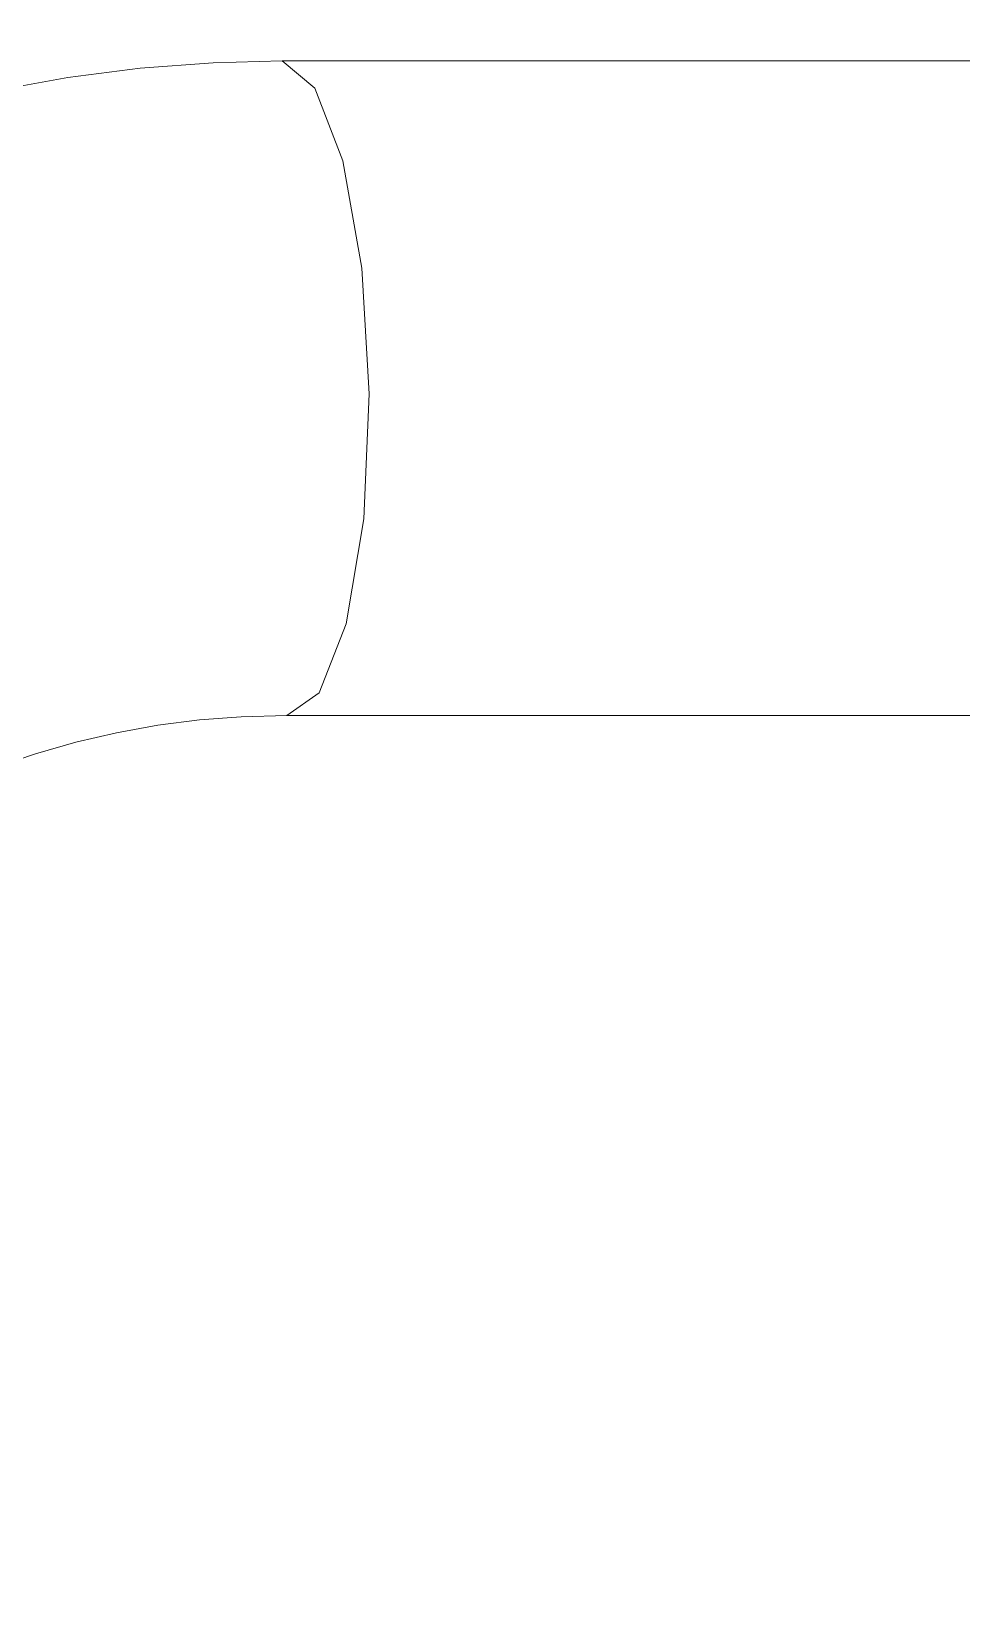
# Model space of a CAD drawing. Header units: millimetres. Extents: x -46169 to 237885, y -84465 to 18123.
# Drawn here: x 111415.9 to 111462.8, y -83718.6 to -83639.6 of the extents above; entities that cross this region are included whole.
import ezdxf

# ---------------------------------------------------------------- set-up
doc = ezdxf.new("R2010")
doc.units = ezdxf.units.MM
doc.header["$MEASUREMENT"] = 0
doc.linetypes.add('Wipeout_Contour', pattern=[1000, 0, -1000])
doc.layers.add('New_A-25-M_Wall_Int', color=7, linetype='Continuous')
doc.layers.add('New_A-35-M_FFE_Sanitary', color=7, linetype='Continuous')
doc.layers.add('New_A-35-M_FFE_Sanitary_Pen_No__1', color=7, linetype='Continuous', lineweight=13)

# ---------------------------------------------------------------- blocks, each defined once
blk = doc.blocks.new('Section Elem_63_2', base_point=(64459.155, -84332.606))
at = {"color": 254, "linetype": 'Wipeout_Contour', "lineweight": 0, "ltscale": 10170888.80680933}
blk.add_wipeout([(111691.443, -81932.606), (111206.043, -81932.606), (111206.043, -84332.606), (111691.443, -84332.606), (111691.443, -83796.064), (111428.518, -83796.103), (111425.039, -83796.015), (111421.375, -83795.735), (111417.728, -83795.269), (111414.108, -83794.619), (111410.523, -83793.786), (111406.982, -83792.771), (111403.493, -83791.578), (111400.064, -83790.209), (111396.705, -83788.667), (111393.423, -83786.957), (111390.226, -83785.082), (111387.122, -83783.047), (111384.118, -83780.856), (111381.221, -83778.516), (111378.439, -83776.031), (111377.542, -83775.182), (111374.921, -83772.598), (111372.424, -83769.884), (111370.06, -83767.046), (111367.833, -83764.091), (111365.748, -83761.027), (111363.812, -83757.861), (111362.027, -83754.6), (111360.4, -83751.252), (111358.933, -83747.826), (111357.63, -83744.33), (111356.494, -83740.771), (111355.529, -83737.159), (111354.736, -83733.502), (111354.117, -83729.81), (111353.673, -83726.09), (111353.407, -83722.352), (111353.318, -83718.606), (111353.407, -83714.859), (111353.673, -83711.122), (111354.117, -83707.402), (111354.736, -83703.709), (111355.529, -83700.053), (111356.494, -83696.441), (111357.63, -83692.882), (111358.933, -83689.385), (111360.4, -83685.959), (111362.027, -83682.612), (111363.812, -83679.351), (111365.748, -83676.184), (111367.833, -83673.12), (111370.06, -83670.166), (111372.424, -83667.328), (111374.921, -83664.614), (111377.542, -83662.029), (111378.439, -83661.18), (111381.221, -83658.696), (111384.118, -83656.355), (111387.122, -83654.165), (111390.226, -83652.13), (111393.423, -83650.255), (111396.705, -83648.544), (111400.064, -83647.003), (111403.493, -83645.634), (111406.982, -83644.441), (111410.523, -83643.426), (111414.108, -83642.593), (111417.728, -83641.942), (111421.375, -83641.477), (111425.039, -83641.197), (111428.517, -83641.108), (111691.443, -83641.108)], dxfattribs=at).dxf.layer = 'New_A-25-M_Wall_Int'
at = {"color": 254, "linetype": 'Wipeout_Contour', "lineweight": 0, "ltscale": 9337123.757754028}
blk.add_wipeout([(111386.168, -83716.366), (111386.115, -83718.606), (111386.168, -83720.845), (111386.327, -83723.08), (111386.592, -83725.303), (111386.962, -83727.51), (111387.436, -83729.696), (111388.013, -83731.855), (111388.692, -83733.983), (111389.471, -83736.073), (111390.348, -83738.121), (111391.321, -83740.122), (111392.388, -83742.071), (111393.545, -83743.964), (111394.791, -83745.796), (111396.123, -83747.562), (111397.536, -83749.258), (111399.028, -83750.881), (111400.07, -83751.908), (111401.297, -83753.003), (111402.96, -83754.347), (111404.684, -83755.604), (111406.467, -83756.773), (111408.302, -83757.849), (111410.187, -83758.831), (111412.115, -83759.716), (111414.084, -83760.502), (111416.087, -83761.187), (111418.12, -83761.77), (111420.178, -83762.248), (111422.257, -83762.622), (111424.351, -83762.889), (111426.455, -83763.05), (111428.758, -83763.108), (111691.443, -83763.069), (111691.443, -83674.103), (111428.759, -83674.103), (111426.455, -83674.162), (111424.351, -83674.323), (111422.257, -83674.59), (111420.178, -83674.963), (111418.12, -83675.442), (111416.087, -83676.024), (111414.084, -83676.709), (111412.115, -83677.495), (111410.187, -83678.381), (111408.302, -83679.363), (111406.467, -83680.439), (111404.684, -83681.607), (111402.96, -83682.865), (111401.297, -83684.209), (111400.07, -83685.304), (111399.028, -83686.331), (111397.536, -83687.954), (111396.123, -83689.65), (111394.791, -83691.416), (111393.545, -83693.248), (111392.388, -83695.14), (111391.321, -83697.09), (111390.348, -83699.091), (111389.471, -83701.139), (111388.692, -83703.229), (111388.013, -83705.356), (111387.436, -83707.515), (111386.962, -83709.701), (111386.592, -83711.909), (111386.327, -83714.132)], dxfattribs=at).dxf.layer = 'New_A-25-M_Wall_Int'
blk = doc.blocks.new('Section Elem_121_2', base_point=(64459.155, -84332.606))
at = {"color": 254, "linetype": 'Wipeout_Contour', "lineweight": 0, "ltscale": 558108.908749}
blk.add_wipeout([(111430.385, -83672.958), (111428.759, -83674.103), (111878.282, -83674.103), (111877.743, -83672.958)], dxfattribs=at).dxf.layer = 'New_A-35-M_FFE_Sanitary'
at = {"color": 254, "linetype": 'Wipeout_Contour', "lineweight": 0, "ltscale": 837510.651262}
blk.add_wipeout([(111431.745, -83669.475), (111430.385, -83672.958), (111877.743, -83672.958), (111876.648, -83670.626), (111876.604, -83670.237), (111876.526, -83669.475)], dxfattribs=at).dxf.layer = 'New_A-35-M_FFE_Sanitary'
at = {"color": 254, "linetype": 'Wipeout_Contour', "lineweight": 0, "ltscale": 1396297.092573457}
blk.add_wipeout([(111432.632, -83664.185), (111431.745, -83669.475), (111876.526, -83669.475), (111876.409, -83668.338), (111876.305, -83667.203), (111876.245, -83666.409), (111876.208, -83665.789), (111876.186, -83665.263), (111876.176, -83664.785), (111876.176, -83664.185)], dxfattribs=at).dxf.layer = 'New_A-35-M_FFE_Sanitary'
at = {"color": 254, "linetype": 'Wipeout_Contour', "lineweight": 0, "ltscale": 557387.560247}
blk.add_wipeout([(111428.759, -83674.103), (111430.385, -83672.958), (111428.04, -83673.017), (111426.455, -83674.162)], dxfattribs=at).dxf.layer = 'New_A-35-M_FFE_Sanitary'
at = {"layer": 'New_A-35-M_FFE_Sanitary_Pen_No__1', "linetype": 'Continuous'}
blk.add_line((111428.759, -83674.103), (111878.282, -83674.103), dxfattribs=at)
at = {"color": 254, "linetype": 'Wipeout_Contour', "lineweight": 0, "ltscale": 558081.125133}
blk.add_wipeout([(111432.911, -83657.894), (111432.632, -83664.185), (111876.176, -83664.185), (111876.176, -83657.894)], dxfattribs=at).dxf.layer = 'New_A-35-M_FFE_Sanitary'
at = {"color": 254, "linetype": 'Wipeout_Contour', "lineweight": 0, "ltscale": 557386.667164}
blk.add_wipeout([(111430.385, -83672.958), (111431.745, -83669.475), (111429.276, -83669.538), (111428.04, -83673.017)], dxfattribs=at).dxf.layer = 'New_A-35-M_FFE_Sanitary'
at = {"color": 254, "linetype": 'Wipeout_Contour', "lineweight": 0, "ltscale": 558065.908531}
blk.add_wipeout([(111432.54, -83651.559), (111432.911, -83657.894), (111876.176, -83657.894), (111876.176, -83651.559)], dxfattribs=at).dxf.layer = 'New_A-35-M_FFE_Sanitary'
at = {"color": 254, "linetype": 'Wipeout_Contour', "lineweight": 0, "ltscale": 557379.499808}
blk.add_wipeout([(111431.745, -83669.475), (111432.632, -83664.185), (111429.975, -83664.253), (111429.276, -83669.538)], dxfattribs=at).dxf.layer = 'New_A-35-M_FFE_Sanitary'
at = {"color": 254, "linetype": 'Wipeout_Contour', "lineweight": 0, "ltscale": 557380.705137}
blk.add_wipeout([(111426.455, -83674.162), (111428.04, -83673.017), (111425.882, -83673.182), (111424.351, -83674.323)], dxfattribs=at).dxf.layer = 'New_A-35-M_FFE_Sanitary'
at = {"layer": 'New_A-35-M_FFE_Sanitary_Pen_No__1', "linetype": 'Continuous'}
for p, q in [((111431.745, -83669.475), (111430.385, -83672.958)), ((111426.455, -83674.162), (111428.759, -83674.103))]:
    blk.add_line(p, q, dxfattribs=at)
at = {"color": 254, "linetype": 'Wipeout_Contour', "lineweight": 0, "ltscale": 1396191.666407822}
blk.add_wipeout([(111876.484, -83646.144), (111431.574, -83646.144), (111432.54, -83651.559), (111876.176, -83651.559), (111876.176, -83650.427), (111876.186, -83649.949), (111876.208, -83649.423), (111876.245, -83648.803), (111876.305, -83648.008), (111876.409, -83646.874)], dxfattribs=at).dxf.layer = 'New_A-35-M_FFE_Sanitary'
at = {"color": 254, "linetype": 'Wipeout_Contour', "lineweight": 0, "ltscale": 557367.150843}
blk.add_wipeout([(111432.632, -83664.185), (111432.911, -83657.894), (111430.031, -83657.967), (111429.975, -83664.253)], dxfattribs=at).dxf.layer = 'New_A-35-M_FFE_Sanitary'
at = {"color": 254, "linetype": 'Wipeout_Contour', "lineweight": 0, "ltscale": 557379.526589}
blk.add_wipeout([(111428.04, -83673.017), (111429.276, -83669.538), (111426.953, -83669.715), (111425.882, -83673.182)], dxfattribs=at).dxf.layer = 'New_A-35-M_FFE_Sanitary'
at = {"layer": 'New_A-35-M_FFE_Sanitary_Pen_No__1', "linetype": 'Continuous'}
for p, q in [((111432.632, -83664.185), (111431.745, -83669.475)), ((111430.385, -83672.958), (111428.759, -83674.103))]:
    blk.add_line(p, q, dxfattribs=at)
at = {"color": 254, "linetype": 'Wipeout_Contour', "lineweight": 0, "ltscale": 837415.382312}
blk.add_wipeout([(111430.162, -83642.474), (111431.574, -83646.144), (111876.484, -83646.144), (111876.604, -83644.975), (111876.648, -83644.585), (111877.64, -83642.474)], dxfattribs=at).dxf.layer = 'New_A-35-M_FFE_Sanitary'
at = {"color": 254, "linetype": 'Wipeout_Contour', "lineweight": 0, "ltscale": 557351.376038}
blk.add_wipeout([(111432.911, -83657.894), (111432.54, -83651.559), (111429.434, -83651.637), (111430.031, -83657.967)], dxfattribs=at).dxf.layer = 'New_A-35-M_FFE_Sanitary'
at = {"color": 254, "linetype": 'Wipeout_Contour', "lineweight": 0, "ltscale": 557371.810944}
blk.add_wipeout([(111429.276, -83669.538), (111429.975, -83664.253), (111427.402, -83664.449), (111426.953, -83669.715)], dxfattribs=at).dxf.layer = 'New_A-35-M_FFE_Sanitary'
at = {"color": 254, "linetype": 'Wipeout_Contour', "lineweight": 0, "ltscale": 557374.427284}
blk.add_wipeout([(111423.734, -83673.456), (111422.257, -83674.59), (111424.351, -83674.323), (111425.882, -83673.182)], dxfattribs=at).dxf.layer = 'New_A-35-M_FFE_Sanitary'
at = {"layer": 'New_A-35-M_FFE_Sanitary_Pen_No__1', "linetype": 'Continuous'}
blk.add_line((111432.911, -83657.894), (111432.632, -83664.185), dxfattribs=at)
at = {"color": 254, "linetype": 'Wipeout_Contour', "lineweight": 0, "ltscale": 558032.327538}
blk.add_wipeout([(111878.282, -83641.108), (111428.517, -83641.108), (111430.162, -83642.474), (111877.64, -83642.474)], dxfattribs=at).dxf.layer = 'New_A-35-M_FFE_Sanitary'
at = {"color": 254, "linetype": 'Wipeout_Contour', "lineweight": 0, "ltscale": 557334.81692}
blk.add_wipeout([(111432.54, -83651.559), (111431.574, -83646.144), (111428.276, -83646.228), (111429.434, -83651.637)], dxfattribs=at).dxf.layer = 'New_A-35-M_FFE_Sanitary'
at = {"color": 254, "linetype": 'Wipeout_Contour', "lineweight": 0, "ltscale": 557358.59142}
blk.add_wipeout([(111429.975, -83664.253), (111430.031, -83657.967), (111427.16, -83658.186), (111427.402, -83664.449)], dxfattribs=at).dxf.layer = 'New_A-35-M_FFE_Sanitary'
at = {"color": 254, "linetype": 'Wipeout_Contour', "lineweight": 0, "ltscale": 557372.928131}
blk.add_wipeout([(111425.882, -83673.182), (111426.953, -83669.715), (111424.642, -83670.01), (111423.734, -83673.456)], dxfattribs=at).dxf.layer = 'New_A-35-M_FFE_Sanitary'
at = {"layer": 'New_A-35-M_FFE_Sanitary_Pen_No__1', "linetype": 'Continuous'}
blk.add_line((111432.54, -83651.559), (111432.911, -83657.894), dxfattribs=at)
at = {"color": 254, "linetype": 'Wipeout_Contour', "lineweight": 0, "ltscale": 557319.866958}
blk.add_wipeout([(111431.574, -83646.144), (111430.162, -83642.474), (111426.733, -83642.561), (111428.276, -83646.228)], dxfattribs=at).dxf.layer = 'New_A-35-M_FFE_Sanitary'
at = {"color": 254, "linetype": 'Wipeout_Contour', "lineweight": 0, "ltscale": 557342.115198}
blk.add_wipeout([(111430.031, -83657.967), (111429.434, -83651.637), (111426.263, -83651.88), (111427.16, -83658.186)], dxfattribs=at).dxf.layer = 'New_A-35-M_FFE_Sanitary'
at = {"color": 254, "linetype": 'Wipeout_Contour', "lineweight": 0, "ltscale": 557364.605073}
blk.add_wipeout([(111426.953, -83669.715), (111427.402, -83664.449), (111424.842, -83664.776), (111424.642, -83670.01)], dxfattribs=at).dxf.layer = 'New_A-35-M_FFE_Sanitary'
at = {"color": 254, "linetype": 'Wipeout_Contour', "lineweight": 0, "ltscale": 557368.449133}
blk.add_wipeout([(111420.178, -83674.963), (111422.257, -83674.59), (111423.734, -83673.456), (111421.602, -83673.839)], dxfattribs=at).dxf.layer = 'New_A-35-M_FFE_Sanitary'
at = {"layer": 'New_A-35-M_FFE_Sanitary_Pen_No__1', "linetype": 'Continuous'}
blk.add_line((111431.574, -83646.144), (111432.54, -83651.559), dxfattribs=at)
at = {"color": 254, "linetype": 'Wipeout_Contour', "lineweight": 0, "ltscale": 557308.80455}
blk.add_wipeout([(111430.162, -83642.474), (111428.517, -83641.108), (111425.039, -83641.197), (111426.733, -83642.561)], dxfattribs=at).dxf.layer = 'New_A-35-M_FFE_Sanitary'
at = {"color": 254, "linetype": 'Wipeout_Contour', "lineweight": 0, "ltscale": 557324.81242}
blk.add_wipeout([(111429.434, -83651.637), (111428.276, -83646.228), (111424.849, -83646.489), (111426.263, -83651.88)], dxfattribs=at).dxf.layer = 'New_A-35-M_FFE_Sanitary'
at = {"color": 254, "linetype": 'Wipeout_Contour', "lineweight": 0, "ltscale": 557350.548069}
blk.add_wipeout([(111427.402, -83664.449), (111427.16, -83658.186), (111424.303, -83658.551), (111424.842, -83664.776)], dxfattribs=at).dxf.layer = 'New_A-35-M_FFE_Sanitary'
at = {"color": 254, "linetype": 'Wipeout_Contour', "lineweight": 0, "ltscale": 557366.645076}
blk.add_wipeout([(111422.347, -83670.422), (111421.602, -83673.839), (111423.734, -83673.456), (111424.642, -83670.01)], dxfattribs=at).dxf.layer = 'New_A-35-M_FFE_Sanitary'
at = {"layer": 'New_A-35-M_FFE_Sanitary_Pen_No__1', "linetype": 'Continuous'}
for p, q in [((111428.517, -83641.108), (111878.282, -83641.108)), ((111430.162, -83642.474), (111431.574, -83646.144)), ((111424.351, -83674.323), (111426.455, -83674.162))]:
    blk.add_line(p, q, dxfattribs=at)
at = {"color": 254, "linetype": 'Wipeout_Contour', "lineweight": 0, "ltscale": 557309.288111}
blk.add_wipeout([(111428.276, -83646.228), (111426.733, -83642.561), (111423.133, -83642.836), (111424.849, -83646.489)], dxfattribs=at).dxf.layer = 'New_A-35-M_FFE_Sanitary'
at = {"color": 254, "linetype": 'Wipeout_Contour', "lineweight": 0, "ltscale": 557333.220754}
blk.add_wipeout([(111427.16, -83658.186), (111426.263, -83651.88), (111423.109, -83652.282), (111424.303, -83658.551)], dxfattribs=at).dxf.layer = 'New_A-35-M_FFE_Sanitary'
at = {"color": 254, "linetype": 'Wipeout_Contour', "lineweight": 0, "ltscale": 557357.713542}
blk.add_wipeout([(111424.842, -83664.776), (111422.3, -83665.233), (111422.347, -83670.422), (111424.642, -83670.01)], dxfattribs=at).dxf.layer = 'New_A-35-M_FFE_Sanitary'
at = {"color": 254, "linetype": 'Wipeout_Contour', "lineweight": 0, "ltscale": 557362.785211}
blk.add_wipeout([(111420.178, -83674.963), (111421.602, -83673.839), (111419.491, -83674.33), (111418.12, -83675.442)], dxfattribs=at).dxf.layer = 'New_A-35-M_FFE_Sanitary'
at = {"layer": 'New_A-35-M_FFE_Sanitary_Pen_No__1', "linetype": 'Continuous'}
blk.add_line((111428.517, -83641.108), (111430.162, -83642.474), dxfattribs=at)
at = {"color": 254, "linetype": 'Wipeout_Contour', "lineweight": 0, "ltscale": 557297.9088}
blk.add_wipeout([(111421.375, -83641.477), (111423.133, -83642.836), (111426.732, -83642.561), (111425.039, -83641.197)], dxfattribs=at).dxf.layer = 'New_A-35-M_FFE_Sanitary'
at = {"color": 254, "linetype": 'Wipeout_Contour', "lineweight": 0, "ltscale": 557315.096564}
blk.add_wipeout([(111421.44, -83646.925), (111423.109, -83652.282), (111426.263, -83651.88), (111424.849, -83646.489)], dxfattribs=at).dxf.layer = 'New_A-35-M_FFE_Sanitary'
at = {"color": 254, "linetype": 'Wipeout_Contour', "lineweight": 0, "ltscale": 557342.918739}
blk.add_wipeout([(111424.303, -83658.551), (111421.467, -83659.06), (111422.3, -83665.233), (111424.842, -83664.776)], dxfattribs=at).dxf.layer = 'New_A-35-M_FFE_Sanitary'
at = {"color": 254, "linetype": 'Wipeout_Contour', "lineweight": 0, "ltscale": 557360.692594}
blk.add_wipeout([(111421.602, -83673.839), (111422.347, -83670.422), (111420.074, -83670.951), (111419.491, -83674.33)], dxfattribs=at).dxf.layer = 'New_A-35-M_FFE_Sanitary'
at = {"layer": 'New_A-35-M_FFE_Sanitary_Pen_No__1', "linetype": 'Continuous'}
for p, q in [((111425.039, -83641.197), (111428.517, -83641.108)), ((111422.257, -83674.59), (111424.351, -83674.323))]:
    blk.add_line(p, q, dxfattribs=at)
at = {"color": 254, "linetype": 'Wipeout_Contour', "lineweight": 0, "ltscale": 557298.937425}
blk.add_wipeout([(111423.133, -83642.836), (111419.55, -83643.294), (111421.44, -83646.925), (111424.849, -83646.489)], dxfattribs=at).dxf.layer = 'New_A-35-M_FFE_Sanitary'
at = {"color": 254, "linetype": 'Wipeout_Contour', "lineweight": 0, "ltscale": 557324.75069}
blk.add_wipeout([(111423.109, -83652.282), (111419.977, -83652.845), (111421.467, -83659.06), (111424.303, -83658.551)], dxfattribs=at).dxf.layer = 'New_A-35-M_FFE_Sanitary'
at = {"color": 254, "linetype": 'Wipeout_Contour', "lineweight": 0, "ltscale": 557351.082883}
blk.add_wipeout([(111422.347, -83670.422), (111422.3, -83665.233), (111419.782, -83665.818), (111420.074, -83670.951)], dxfattribs=at).dxf.layer = 'New_A-35-M_FFE_Sanitary'
at = {"color": 254, "linetype": 'Wipeout_Contour', "lineweight": 0, "ltscale": 557357.449115}
blk.add_wipeout([(111418.12, -83675.442), (111419.491, -83674.33), (111417.405, -83674.928), (111416.087, -83676.024)], dxfattribs=at).dxf.layer = 'New_A-35-M_FFE_Sanitary'
at = {"color": 254, "linetype": 'Wipeout_Contour', "lineweight": 0, "ltscale": 557287.206053}
blk.add_wipeout([(111417.728, -83641.942), (111419.55, -83643.294), (111423.133, -83642.836), (111421.375, -83641.477)], dxfattribs=at).dxf.layer = 'New_A-35-M_FFE_Sanitary'
at = {"color": 254, "linetype": 'Wipeout_Contour', "lineweight": 0, "ltscale": 557305.844585}
blk.add_wipeout([(111418.055, -83647.533), (111419.977, -83652.845), (111423.109, -83652.282), (111421.44, -83646.925)], dxfattribs=at).dxf.layer = 'New_A-35-M_FFE_Sanitary'
at = {"color": 254, "linetype": 'Wipeout_Contour', "lineweight": 0, "ltscale": 557335.689784}
blk.add_wipeout([(111422.3, -83665.233), (111421.467, -83659.06), (111418.659, -83659.713), (111419.782, -83665.818)], dxfattribs=at).dxf.layer = 'New_A-35-M_FFE_Sanitary'
at = {"color": 254, "linetype": 'Wipeout_Contour', "lineweight": 0, "ltscale": 557355.085132}
blk.add_wipeout([(111419.491, -83674.33), (111420.074, -83670.951), (111417.83, -83671.594), (111417.405, -83674.928)], dxfattribs=at).dxf.layer = 'New_A-35-M_FFE_Sanitary'
at = {"layer": 'New_A-35-M_FFE_Sanitary_Pen_No__1', "linetype": 'Continuous'}
for p, q in [((111421.375, -83641.477), (111425.039, -83641.197)), ((111420.178, -83674.963), (111422.257, -83674.59))]:
    blk.add_line(p, q, dxfattribs=at)
at = {"color": 254, "linetype": 'Wipeout_Contour', "lineweight": 0, "ltscale": 557289.080973}
blk.add_wipeout([(111421.44, -83646.925), (111419.55, -83643.294), (111415.994, -83643.933), (111418.055, -83647.533)], dxfattribs=at).dxf.layer = 'New_A-35-M_FFE_Sanitary'
at = {"color": 254, "linetype": 'Wipeout_Contour', "lineweight": 0, "ltscale": 557316.72554}
blk.add_wipeout([(111421.467, -83659.06), (111419.977, -83652.845), (111416.875, -83653.566), (111418.659, -83659.713)], dxfattribs=at).dxf.layer = 'New_A-35-M_FFE_Sanitary'
at = {"color": 254, "linetype": 'Wipeout_Contour', "lineweight": 0, "ltscale": 557344.959932}
blk.add_wipeout([(111420.074, -83670.951), (111419.782, -83665.818), (111417.296, -83666.53), (111417.83, -83671.594)], dxfattribs=at).dxf.layer = 'New_A-35-M_FFE_Sanitary'
at = {"color": 254, "linetype": 'Wipeout_Contour', "lineweight": 0, "ltscale": 557352.453755}
blk.add_wipeout([(111416.087, -83676.024), (111417.405, -83674.928), (111415.35, -83675.63), (111414.084, -83676.709)], dxfattribs=at).dxf.layer = 'New_A-35-M_FFE_Sanitary'
at = {"color": 254, "linetype": 'Wipeout_Contour', "lineweight": 0, "ltscale": 557277.014242}
blk.add_wipeout([(111419.55, -83643.294), (111417.728, -83641.942), (111414.108, -83642.593), (111415.994, -83643.933)], dxfattribs=at).dxf.layer = 'New_A-35-M_FFE_Sanitary'
at = {"color": 254, "linetype": 'Wipeout_Contour', "lineweight": 0, "ltscale": 557297.078764}
blk.add_wipeout([(111419.977, -83652.845), (111418.055, -83647.533), (111414.702, -83648.312), (111416.875, -83653.566)], dxfattribs=at).dxf.layer = 'New_A-35-M_FFE_Sanitary'
at = {"color": 254, "linetype": 'Wipeout_Contour', "lineweight": 0, "ltscale": 557328.878883}
blk.add_wipeout([(111419.782, -83665.818), (111418.659, -83659.713), (111415.885, -83660.508), (111417.296, -83666.53)], dxfattribs=at).dxf.layer = 'New_A-35-M_FFE_Sanitary'
at = {"color": 254, "linetype": 'Wipeout_Contour', "lineweight": 0, "ltscale": 557349.836281}
blk.add_wipeout([(111417.405, -83674.928), (111417.83, -83671.594), (111415.618, -83672.35), (111415.35, -83675.63)], dxfattribs=at).dxf.layer = 'New_A-35-M_FFE_Sanitary'
at = {"layer": 'New_A-35-M_FFE_Sanitary_Pen_No__1', "linetype": 'Continuous'}
for p, q in [((111417.728, -83641.942), (111421.375, -83641.477)), ((111416.087, -83676.024), (111418.12, -83675.442)), ((111418.12, -83675.442), (111420.178, -83674.963)), ((111414.084, -83676.709), (111416.087, -83676.024))]:
    blk.add_line(p, q, dxfattribs=at)
at = {"color": 254, "linetype": 'Wipeout_Contour', "lineweight": 0, "ltscale": 557279.742532}
blk.add_wipeout([(111418.055, -83647.533), (111415.994, -83643.933), (111412.472, -83644.751), (111414.702, -83648.312)], dxfattribs=at).dxf.layer = 'New_A-35-M_FFE_Sanitary'
at = {"color": 254, "linetype": 'Wipeout_Contour', "lineweight": 0, "ltscale": 557309.164808}
blk.add_wipeout([(111418.659, -83659.713), (111416.875, -83653.566), (111413.811, -83654.444), (111415.885, -83660.508)], dxfattribs=at).dxf.layer = 'New_A-35-M_FFE_Sanitary'
at = {"color": 254, "linetype": 'Wipeout_Contour', "lineweight": 0, "ltscale": 557339.227459}
blk.add_wipeout([(111417.83, -83671.594), (111417.296, -83666.53), (111414.846, -83667.368), (111415.618, -83672.35)], dxfattribs=at).dxf.layer = 'New_A-35-M_FFE_Sanitary'
at = {"color": 254, "linetype": 'Wipeout_Contour', "lineweight": 0, "ltscale": 557267.357997}
blk.add_wipeout([(111415.994, -83643.933), (111414.108, -83642.593), (111410.523, -83643.426), (111412.472, -83644.751)], dxfattribs=at).dxf.layer = 'New_A-35-M_FFE_Sanitary'
at = {"color": 254, "linetype": 'Wipeout_Contour', "lineweight": 0, "ltscale": 557288.820372}
blk.add_wipeout([(111416.875, -83653.566), (111414.702, -83648.312), (111411.391, -83649.261), (111413.811, -83654.444)], dxfattribs=at).dxf.layer = 'New_A-35-M_FFE_Sanitary'
at = {"color": 254, "linetype": 'Wipeout_Contour', "lineweight": 0, "ltscale": 557322.502654}
blk.add_wipeout([(111417.296, -83666.53), (111415.885, -83660.508), (111413.152, -83661.443), (111414.846, -83667.368)], dxfattribs=at).dxf.layer = 'New_A-35-M_FFE_Sanitary'
at = {"layer": 'New_A-35-M_FFE_Sanitary_Pen_No__1', "linetype": 'Continuous'}
blk.add_line((111414.108, -83642.593), (111417.728, -83641.942), dxfattribs=at)

msp = doc.modelspace()

# ---------------------------------------------------------------- block references
at = {"layer": 'New_A-25-M_Wall_Int'}
msp.add_blockref('Section Elem_63_2', (64459.155, -84332.606), dxfattribs=at)

# ---------------------------------------------------------------- next in the draw order: block references
at = {"layer": 'New_A-35-M_FFE_Sanitary'}
msp.add_blockref('Section Elem_121_2', (64459.155, -84332.606), dxfattribs=at)

doc.saveas('drawing.dxf')
